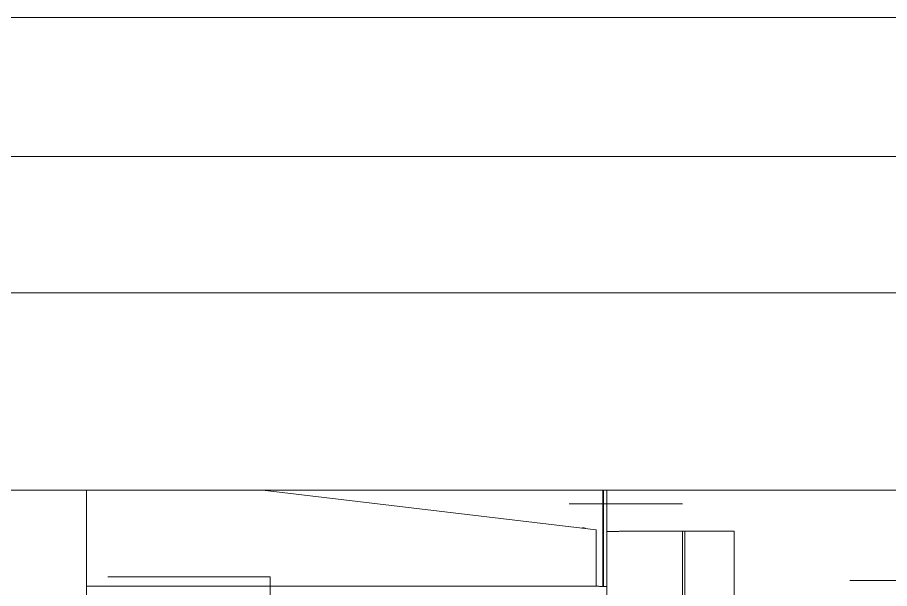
# Model space of a CAD drawing. Extents: x -345393 to -54719, y 203828 to 476815.
# Drawn here: x -321525 to -320994, y 230131 to 230478 of the extents above; entities that cross this region are included whole.
import ezdxf

# ---------------------------------------------------------------- set-up
doc = ezdxf.new("R2010")
doc.units = 0
doc.header["$LTSCALE"] = 1000
doc.header["$MEASUREMENT"] = 0
doc.layers.get('0').update_dxf_attribs({"color": 252, "linetype": 'CONTINUOUS'})
doc.layers.add('暖通-水-设备', color=3, linetype='CONTINUOUS', lineweight=20)

# ---------------------------------------------------------------- blocks, each defined once
blk = doc.blocks.new('A$C759C1080')
at = {"color": 95}
for p, q in [((1160.14, -438.93), (1242.14, -438.93)), ((1242.14, -934.2), (1242.14, -438.93)), ((1349.36, -438.93), (1552.52, -460.72)), ((1556.74, -491.64), (1556.74, -438.93)), ((1557.12, -438.93), (1557.12, -491.64)), ((1559.07, -491.65), (1559.07, -438.93)), ((1559.12, -438.93), (1559.12, -491.65)), ((1536.14, -446.43), (1605.14, -446.43)), ((1552.52, -491.43), (1552.52, -460.72)), ((1559.14, -918.58), (1559.14, -461.63)), ((1569.14, -461.43), (1636.64, -461.43)), ((1605.14, -971.43), (1605.14, -461.43)), ((1606.64, -971.43), (1606.64, -461.43)), ((1636.64, -971.43), (1636.64, -461.43)), ((1255.14, -486.43), (1354.14, -486.43)), ((1354.14, -510.7), (1354.14, -486.43)), ((1242.14, -491.43), (1552.52, -491.43)), ((1707.14, -488.43), (1767.14, -488.43))]:
    blk.add_line(p, q, dxfattribs=at)
at = {"color": 95, "flags": 128}
for points in [[(1543.89, -459.8), (1543.93, -459.78), (1543.97, -459.77), (1544.01, -459.76), (1544.05, -459.75), (1544.09, -459.74), (1544.12, -459.73), (1544.16, -459.72), (1544.2, -459.71), (1544.23, -459.7), (1544.27, -459.69), (1544.31, -459.69), (1544.34, -459.68), (1544.38, -459.68), (1544.41, -459.67), (1544.45, -459.67), (1544.48, -459.67), (1544.51, -459.66), (1544.55, -459.66), (1544.58, -459.66), (1544.61, -459.66), (1544.65, -459.65), (1544.68, -459.65), (1544.71, -459.65), (1544.74, -459.65)], [(1544.74, -459.65), (1544.79, -459.65), (1544.83, -459.65), (1544.88, -459.66), (1544.93, -459.66), (1544.98, -459.66), (1545.03, -459.67), (1545.08, -459.68), (1545.14, -459.68), (1545.19, -459.69), (1545.25, -459.7), (1545.3, -459.71), (1545.36, -459.73), (1545.41, -459.74), (1545.47, -459.76), (1545.53, -459.78), (1545.59, -459.8), (1545.65, -459.82), (1545.71, -459.84), (1545.77, -459.87), (1545.83, -459.9), (1545.89, -459.93), (1545.95, -459.96), (1546.01, -459.99), (1546.06, -460.03)], [(1569.14, -461.43), (1569.13, -461.43), (1569.09, -461.43), (1569.02, -461.44), (1568.93, -461.44), (1568.82, -461.44), (1568.68, -461.45), (1568.52, -461.45), (1568.33, -461.46), (1568.12, -461.47), (1567.88, -461.48), (1567.62, -461.49), (1567.35, -461.49), (1567.05, -461.5), (1566.73, -461.51), (1566.39, -461.52), (1566.03, -461.53), (1565.65, -461.54), (1565.26, -461.55), (1564.85, -461.56), (1564.43, -461.57), (1563.99, -461.58), (1563.54, -461.59), (1563.08, -461.6), (1562.61, -461.6), (1562.13, -461.61), (1561.64, -461.61), (1561.15, -461.62), (1560.65, -461.62), (1560.15, -461.62), (1559.64, -461.63), (1559.14, -461.63)], [(1559.14, -491.65), (1558.64, -491.65), (1558.13, -491.65), (1557.63, -491.65), (1557.13, -491.64), (1556.63, -491.64), (1556.15, -491.63), (1555.67, -491.63), (1555.2, -491.62), (1554.74, -491.61), (1554.29, -491.6), (1553.85, -491.59), (1553.43, -491.58), (1553.02, -491.57), (1552.62, -491.56), (1552.25, -491.55), (1551.89, -491.54), (1551.55, -491.52), (1551.23, -491.51), (1550.93, -491.5), (1550.65, -491.49), (1550.4, -491.48), (1550.16, -491.47), (1549.95, -491.47), (1549.76, -491.46), (1549.6, -491.45), (1549.46, -491.44), (1549.34, -491.44), (1549.26, -491.44), (1549.19, -491.43), (1549.15, -491.43), (1549.14, -491.43)]]:
    blk.add_lwpolyline(points, dxfattribs=at)
blk = doc.blocks.new('PSRHH3602-LM1')
at = {"color": 95}
for p, q in [((224.98, 1892.5), (-1217.48, 1892.5)), ((-1221.4, 1816.5), (224.98, 1816.5)), ((-1975, 1741.9), (270.37, 1741.9)), ((-1975, 1633.9), (270.37, 1633.9))]:
    blk.add_line(p, q, dxfattribs=at)
blk.add_blockref('A$C759C1080', (-2301.89, 2072.83), dxfattribs=at)

msp = doc.modelspace()

# ---------------------------------------------------------------- block references
at = {"layer": '暖通-水-设备', "yscale": 1.112820512818871}
msp.add_blockref('PSRHH3602-LM1', (-320423.07647, 228372.36292), dxfattribs=at)

doc.saveas('drawing.dxf')
